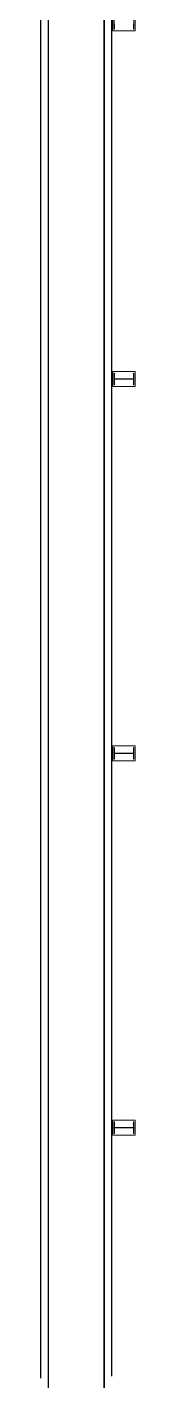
# Model space of a CAD drawing. Header units: millimetres. Extents: x 161 to 540, y 104 to 460.
# Drawn here: x 318.84 to 321.35, y 348.75 to 384.92 of the extents above; entities that cross this region are included whole.
import ezdxf

# ---------------------------------------------------------------- set-up
doc = ezdxf.new("R2010")
doc.units = ezdxf.units.MM
doc.linetypes.add('XKITLINE00', pattern=[0])
doc.layers.add('Muros', color=3, linetype='Continuous')
doc.layers.add('Parte', color=2, linetype='Continuous', lineweight=0)

# ---------------------------------------------------------------- blocks, each defined once
blk = doc.blocks.new('A$C405C2F4E')
at = {"layer": 'Parte', "color": 2, "linetype": 'XKITLINE00', "lineweight": 0}
for p, q in [((240, 48800), (240, 49200)), ((840, 48800), (840, 49200)), ((840, 48800), (240, 48800)), ((840, 39700), (240, 39700)), ((240, 39300), (240, 39700)), ((840, 39300), (840, 39700)), ((840, 39300), (240, 39300)), ((840, 29700), (240, 29700)), ((240, 29300), (240, 29700)), ((840, 29300), (840, 29700)), ((840, 29300), (240, 29300)), ((840, 19700), (240, 19700)), ((240, 19300), (240, 19700)), ((840, 19300), (840, 19700)), ((840, 19300), (240, 19300))]:
    blk.add_line(p, q, dxfattribs=at)
at = {"layer": 'Parte', "color": 3, "linetype": 'XKITLINE00', "lineweight": 0}
for p, q in [((280, 48845), (280, 49155)), ((292.7, 48845), (280, 48845)), ((292.7, 48845), (292.7, 48994.24)), ((792.3, 48994.24), (792.3, 48845)), ((805, 48845), (792.3, 48845)), ((805, 49155), (805, 48845)), ((280, 39345), (280, 39655)), ((280, 39655), (292.7, 39655)), ((292.7, 39505.76), (292.7, 39655)), ((292.955765, 39504.474184), (292.7, 39505.76)), ((292.7, 39494.24), (292.955765, 39495.525816)), ((292.7, 39345), (292.7, 39494.24)), ((293.684122, 39503.384121), (292.955765, 39504.474184)), ((292.955765, 39495.525816), (293.684122, 39496.615879)), ((293.684122, 39503.384121), (294.774184, 39502.655765)), ((293.684122, 39496.615879), (294.774184, 39497.344235)), ((294.774184, 39502.655765), (296.06, 39502.4)), ((294.774184, 39497.344235), (296.06, 39497.6)), ((296.06, 39502.4), (788.94, 39502.4)), ((788.94, 39497.6), (296.06, 39497.6)), ((790.225817, 39502.655765), (788.94, 39502.4)), ((790.225817, 39497.344235), (788.94, 39497.6)), ((791.315879, 39503.384121), (790.225817, 39502.655765)), ((791.315879, 39496.615879), (790.225817, 39497.344235)), ((792.044236, 39504.474184), (791.315879, 39503.384121)), ((791.315879, 39496.615879), (792.044236, 39495.525816)), ((792.3, 39505.76), (792.044236, 39504.474184)), ((792.044236, 39495.525816), (792.3, 39494.24)), ((805, 39655), (792.3, 39655)), ((792.3, 39655), (792.3, 39505.76)), ((792.3, 39494.24), (792.3, 39345)), ((805, 39655), (805, 39345)), ((292.7, 39345), (280, 39345)), ((805, 39345), (792.3, 39345)), ((280, 29345), (280, 29655)), ((280, 29655), (292.7, 29655)), ((292.7, 29345), (280, 29345)), ((292.7, 29505.76), (292.7, 29655)), ((292.955765, 29504.474184), (292.7, 29505.76)), ((292.7, 29494.24), (292.955765, 29495.525816)), ((292.7, 29345), (292.7, 29494.24)), ((293.684122, 29503.384121), (292.955765, 29504.474184)), ((292.955765, 29495.525816), (293.684122, 29496.615879)), ((293.684122, 29503.384121), (294.774184, 29502.655765)), ((293.684122, 29496.615879), (294.774184, 29497.344235)), ((294.774184, 29502.655765), (296.06, 29502.4)), ((294.774184, 29497.344235), (296.06, 29497.6)), ((296.06, 29502.4), (788.94, 29502.4)), ((788.94, 29497.6), (296.06, 29497.6)), ((790.225817, 29502.655765), (788.94, 29502.4)), ((790.225817, 29497.344235), (788.94, 29497.6)), ((791.315879, 29503.384121), (790.225817, 29502.655765)), ((791.315879, 29496.615879), (790.225817, 29497.344235)), ((792.044236, 29504.474184), (791.315879, 29503.384121)), ((791.315879, 29496.615879), (792.044236, 29495.525816)), ((792.3, 29505.76), (792.044236, 29504.474184)), ((792.044236, 29495.525816), (792.3, 29494.24)), ((805, 29655), (792.3, 29655)), ((792.3, 29655), (792.3, 29505.76)), ((792.3, 29494.24), (792.3, 29345)), ((805, 29345), (792.3, 29345)), ((805, 29655), (805, 29345)), ((280, 19345), (280, 19655)), ((280, 19655), (292.7, 19655)), ((292.7, 19505.76), (292.7, 19655)), ((805, 19655), (792.3, 19655)), ((792.3, 19655), (792.3, 19505.76)), ((805, 19655), (805, 19345)), ((292.7, 19345), (280, 19345)), ((292.955765, 19504.474184), (292.7, 19505.76)), ((292.7, 19494.24), (292.955765, 19495.525816)), ((292.7, 19345), (292.7, 19494.24)), ((293.684122, 19503.384121), (292.955765, 19504.474184)), ((292.955765, 19495.525816), (293.684122, 19496.615879)), ((293.684122, 19503.384121), (294.774184, 19502.655765)), ((293.684122, 19496.615879), (294.774184, 19497.344235)), ((294.774184, 19502.655765), (296.06, 19502.4)), ((294.774184, 19497.344235), (296.06, 19497.6)), ((296.06, 19502.4), (788.94, 19502.4)), ((788.94, 19497.6), (296.06, 19497.6)), ((790.225817, 19502.655765), (788.94, 19502.4)), ((790.225817, 19497.344235), (788.94, 19497.6)), ((791.315879, 19503.384121), (790.225817, 19502.655765)), ((791.315879, 19496.615879), (790.225817, 19497.344235)), ((792.044236, 19504.474184), (791.315879, 19503.384121)), ((791.315879, 19496.615879), (792.044236, 19495.525816)), ((792.3, 19505.76), (792.044236, 19504.474184)), ((792.044236, 19495.525816), (792.3, 19494.24)), ((792.3, 19494.24), (792.3, 19345)), ((805, 19345), (792.3, 19345))]:
    blk.add_line(p, q, dxfattribs=at)

msp = doc.modelspace()

# ---------------------------------------------------------------- linework, layer by layer
msp.add_line((320.514, 455.008), (320.514, 334.012))
at = {"layer": 'Muros'}
for p, q in [((318.836, 348.821), (318.836, 454.812)), ((319.036, 334.212), (319.036, 455.008)), ((320.536, 334.212), (320.536, 455.008)), ((320.736, 348.871), (320.736, 454.812))]:
    msp.add_line(p, q, dxfattribs=at)

# ---------------------------------------------------------------- block references
at = {"xscale": 0.001, "yscale": 0.001, "zscale": 0.001}
msp.add_blockref('A$C405C2F4E', (320.514, 336.012), dxfattribs=at)

doc.saveas('drawing.dxf')
